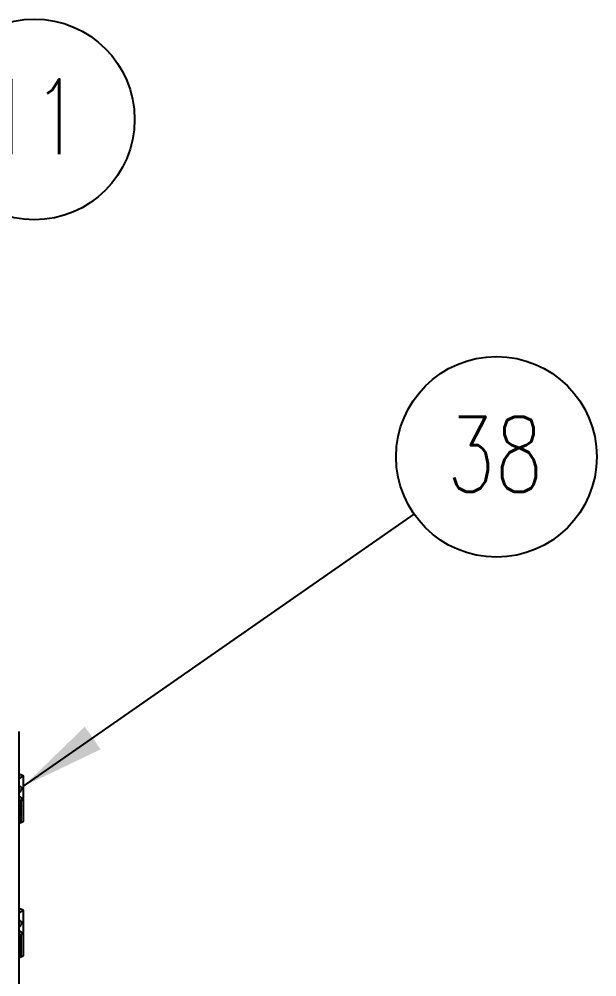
# Model space of a CAD drawing. Header units: millimetres. Extents: x 0 to 55611, y 0 to 32827.
# Drawn here: x 37376 to 38232, y 13191 to 14610 of the extents above; entities that cross this region are included whole.
import ezdxf

# ---------------------------------------------------------------- set-up
doc = ezdxf.new("R2010")
doc.units = ezdxf.units.MM
doc.header["$LTSCALE"] = 10
doc.linetypes.add('SLD-Continua', pattern=[0])
doc.layers.add('FIMSA-ACOTACIONES', color=7, linetype='SLD-Continua')
doc.layers.add('STRUC', color=5, linetype='SLD-Continua')
doc.styles.add('1', font='romans.shx', dxfattribs={"height": 125})
doc.styles.add('SLDTEXTSTYLE18', font='romans.shx', dxfattribs={"width": 0.75})
doc.dimstyles.new('50', dxfattribs={"dimscale": 0, "dimtxt": 125, "dimasz": 125, "dimexe": 125, "dimexo": 125, "dimgap": 50, "dimtad": 1, "dimdec": 0, "dimlfac": 49.861111, "dimzin": 1, "dimtxsty": '1', "dimcen": 2.5, "dimclrd": 1, "dimclre": 1, "dimadec": 0, "dimazin": 0, "dimtfac": 1, "dimtdec": 0, "dimtmove": 0, "dimatfit": 3, "dimfxl": 1, "dimtzin": 1, "dimarcsym": 0})

# ---------------------------------------------------------------- blocks, each defined once
blk = doc.blocks.new('SW_NOTE_0_52')
at = {"layer": 'FIMSA-ACOTACIONES', "color": 0}
blk.add_circle((94.1, 115.1), 148.7, dxfattribs=at)
at = {"layer": 'FIMSA-ACOTACIONES', "color": 0, "insert": (91.9, 174.6), "char_height": 111.12, "attachment_point": 2, "style": 'SLDTEXTSTYLE18'}
blk.add_mtext('11', dxfattribs=at)
blk = doc.blocks.new('SW_NOTE_0_77')
at = {"layer": 'FIMSA-ACOTACIONES', "color": 0}
blk.add_circle((122, 85), 148.7, dxfattribs=at)
at = {"layer": 'FIMSA-ACOTACIONES', "color": 0, "insert": (119.8, 144.4), "char_height": 111.12, "attachment_point": 2, "style": 'SLDTEXTSTYLE18'}
blk.add_mtext('38', dxfattribs=at)

msp = doc.modelspace()

# ---------------------------------------------------------------- linework, layer by layer
at = {"color": 7, "linetype": 'SLD-Continua', "lineweight": 25}
for p, q in [((37379.2, 13490.5), (37376.4, 13488.9)), ((37382.8, 13488.5), (37376.4, 13484.8)), ((37379.2, 13490.5), (37382.8, 13488.5)), ((37382.8, 13455.3), (37382.8, 13488.5)), ((37376.4, 13457.8), (37382.8, 13454.1)), ((37376.4, 13453.6), (37379.2, 13452)), ((37382.8, 13454.1), (37379.2, 13452)), ((37379.2, 13418.8), (37379.2, 13452)), ((37382.8, 13455.3), (37381.7, 13454.7)), ((37382.8, 13420.9), (37382.8, 13454.1)), ((37376.4, 13420.4), (37379.2, 13418.8)), ((37382.8, 13420.9), (37379.2, 13418.8)), ((37379.2, 13291.4), (37376.4, 13289.8)), ((37382.8, 13289.4), (37376.4, 13285.7)), ((37379.2, 13291.4), (37382.8, 13289.4)), ((37382.8, 13256.2), (37382.8, 13289.4)), ((37376.4, 13258.7), (37382.8, 13255)), ((37376.4, 13254.5), (37379.2, 13252.9)), ((37382.8, 13255), (37379.2, 13252.9)), ((37379.2, 13219.7), (37379.2, 13252.9)), ((37382.8, 13256.2), (37381.7, 13255.6)), ((37382.8, 13221.8), (37382.8, 13255)), ((37376.4, 13221.3), (37379.2, 13219.7)), ((37382.8, 13221.8), (37379.2, 13219.7))]:
    msp.add_line(p, q, dxfattribs=at)
at = {"color": 7, "linetype": 'SLD-Continua', "lineweight": 25, "flags": 128}
for points in [[(37376.4, 13473.1), (37377, 13473.2), (37377.9, 13473.1), (37378.6, 13472.7), (37379.1, 13472), (37379.4, 13471.1), (37379.5, 13470), (37379.4, 13468.8), (37379.1, 13467.5), (37378.6, 13466.2), (37377.9, 13465), (37377, 13463.9), (37376.4, 13463.2)], [(37376.4, 13274), (37377, 13274.1), (37377.9, 13274), (37378.6, 13273.6), (37379.1, 13272.9), (37379.4, 13272), (37379.5, 13270.9), (37379.4, 13269.7), (37379.1, 13268.4), (37378.6, 13267.1), (37377.9, 13265.9), (37377, 13264.8), (37376.4, 13264.1)]]:
    msp.add_lwpolyline(points, dxfattribs=at)
at = {"layer": 'STRUC', "linetype": 'SLD-Continua', "lineweight": 25}
for p, q in [((37376.4, 13516.9), (37376.4, 13554.5)), ((37376.4, 12745.4), (37376.4, 13516.9))]:
    msp.add_line(p, q, dxfattribs=at)

# ---------------------------------------------------------------- block references
msp.add_blockref('SW_NOTE_0_52', (37304.7, 14346.3))
at = {"layer": 'FIMSA-ACOTACIONES'}
msp.add_blockref('SW_NOTE_0_77', (37961.7, 13876.4), dxfattribs=at)

# ---------------------------------------------------------------- leaders
msp.add_leader([(37382.8, 13473.2), (37961.7, 13876.4)], dimstyle='50', override={"dimscale": 1, "dimlfac": 1})

doc.saveas('drawing.dxf')
